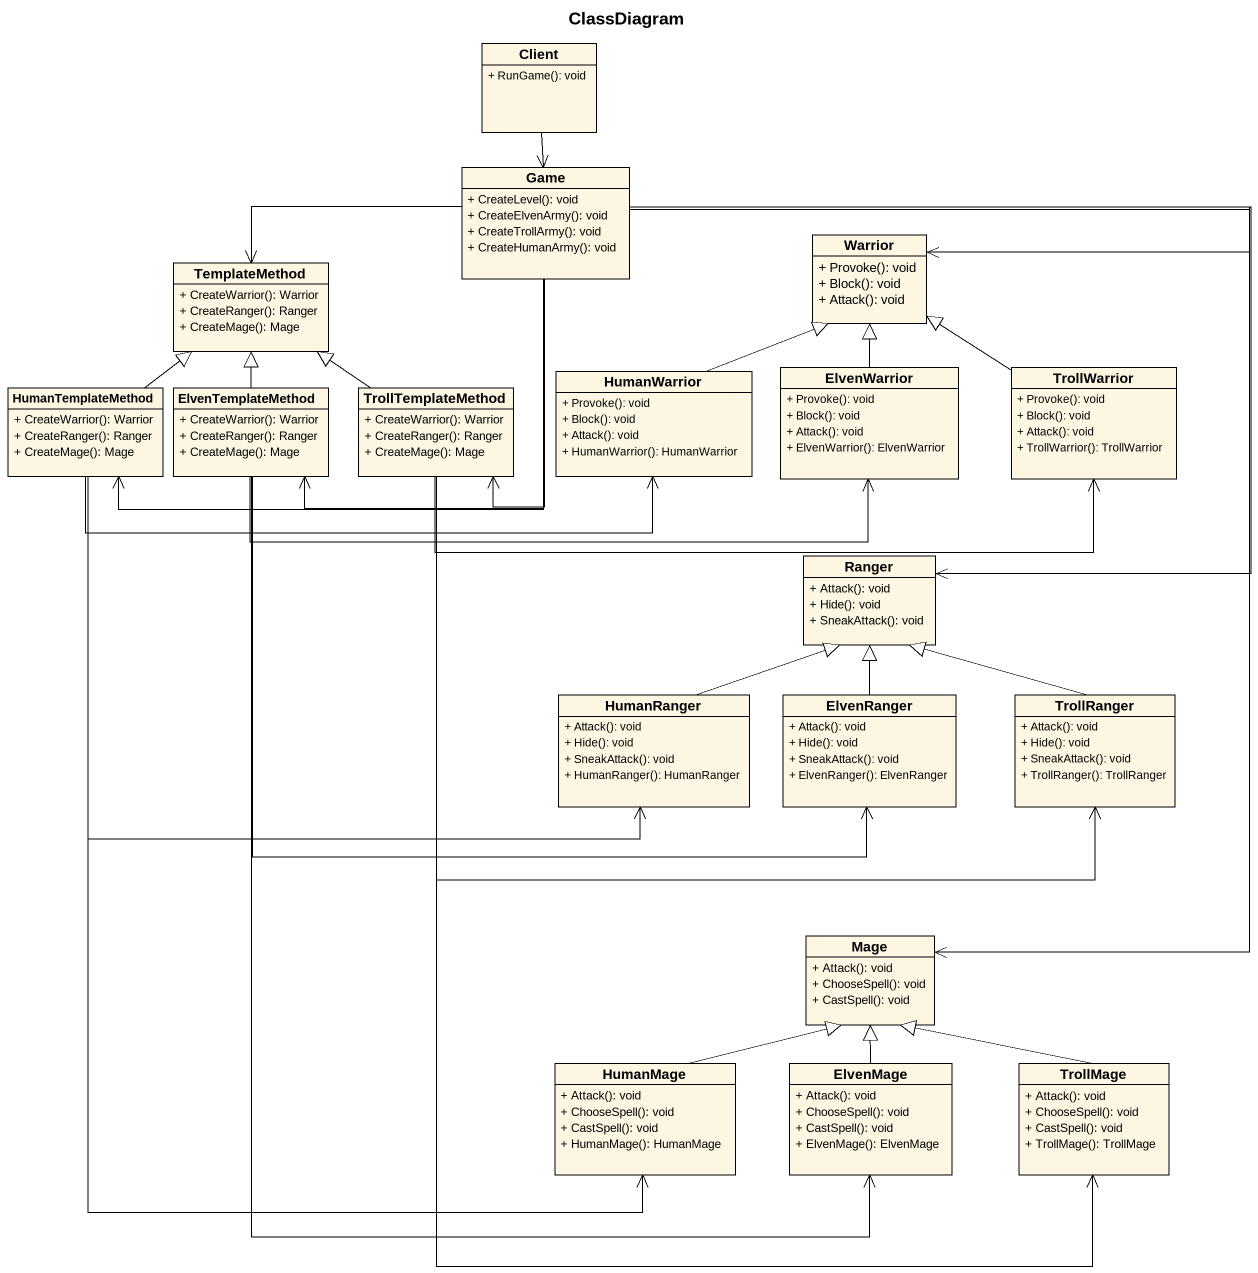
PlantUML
@startuml
title ClassDiagram
hide circle
hide empty members
skinparam classAttributeIconSize 0
class Client {
  + RunGame(): void
}
class Game {
  + CreateLevel(): void
  + CreateElvenArmy(): void
  + CreateTrollArmy(): void
  + CreateHumanArmy(): void
}
class TemplateMethod {
  + CreateWarrior(): Warrior
  + CreateRanger(): Ranger
  + CreateMage(): Mage
}
class Warrior {
  + Provoke(): void
  + Block(): void
  + Attack(): void
}
class HumanTemplateMethod {
  + CreateWarrior(): Warrior
  + CreateRanger(): Ranger
  + CreateMage(): Mage
}
class ElvenTemplateMethod {
  + CreateWarrior(): Warrior
  + CreateRanger(): Ranger
  + CreateMage(): Mage
}
class TrollTemplateMethod {
  + CreateWarrior(): Warrior
  + CreateRanger(): Ranger
  + CreateMage(): Mage
}
class HumanWarrior {
  + Provoke(): void
  + Block(): void
  + Attack(): void
  + HumanWarrior(): HumanWarrior
}
class ElvenWarrior {
  + Provoke(): void
  + Block(): void
  + Attack(): void
  + ElvenWarrior(): ElvenWarrior
}
class TrollWarrior {
  + Provoke(): void
  + Block(): void
  + Attack(): void
  + TrollWarrior(): TrollWarrior
}
class Ranger {
  + Attack(): void
  + Hide(): void
  + SneakAttack(): void
}
class HumanRanger {
  + Attack(): void
  + Hide(): void
  + SneakAttack(): void
  + HumanRanger(): HumanRanger
}
class ElvenRanger {
  + Attack(): void
  + Hide(): void
  + SneakAttack(): void
  + ElvenRanger(): ElvenRanger
}
class TrollRanger {
  + Attack(): void
  + Hide(): void
  + SneakAttack(): void
  + TrollRanger(): TrollRanger
}
class Mage {
  + Attack(): void
  + ChooseSpell(): void
  + CastSpell(): void
}
class HumanMage {
  + Attack(): void
  + ChooseSpell(): void
  + CastSpell(): void
  + HumanMage(): HumanMage
}
class ElvenMage {
  + Attack(): void
  + ChooseSpell(): void
  + CastSpell(): void
  + ElvenMage(): ElvenMage
}
class TrollMage {
  + Attack(): void
  + ChooseSpell(): void
  + CastSpell(): void
  + TrollMage(): TrollMage
}
Client --> Game
Game -left-> TemplateMethod
Game -right-> Warrior
Game -left-> HumanTemplateMethod
Game --> ElvenTemplateMethod
Game --> TrollTemplateMethod
Game --> Ranger
Game --> Mage
HumanTemplateMethod -up-|> TemplateMethod
HumanTemplateMethod -right-> HumanWarrior
HumanTemplateMethod -right-> HumanRanger
HumanTemplateMethod --> HumanMage
ElvenTemplateMethod -up-|> TemplateMethod
ElvenTemplateMethod -right-> ElvenWarrior
ElvenTemplateMethod -right-> ElvenRanger
ElvenTemplateMethod --> ElvenMage
TrollTemplateMethod -up-|> TemplateMethod
TrollTemplateMethod -right-> TrollWarrior
TrollTemplateMethod -right-> TrollRanger
TrollTemplateMethod --> TrollMage
HumanWarrior -up-|> Warrior
ElvenWarrior -up-|> Warrior
TrollWarrior -up-|> Warrior
HumanRanger -up-|> Ranger
ElvenRanger -up-|> Ranger
TrollRanger -up-|> Ranger
HumanMage -up-|> Mage
ElvenMage -up-|> Mage
TrollMage -up-|> Mage
@enduml
